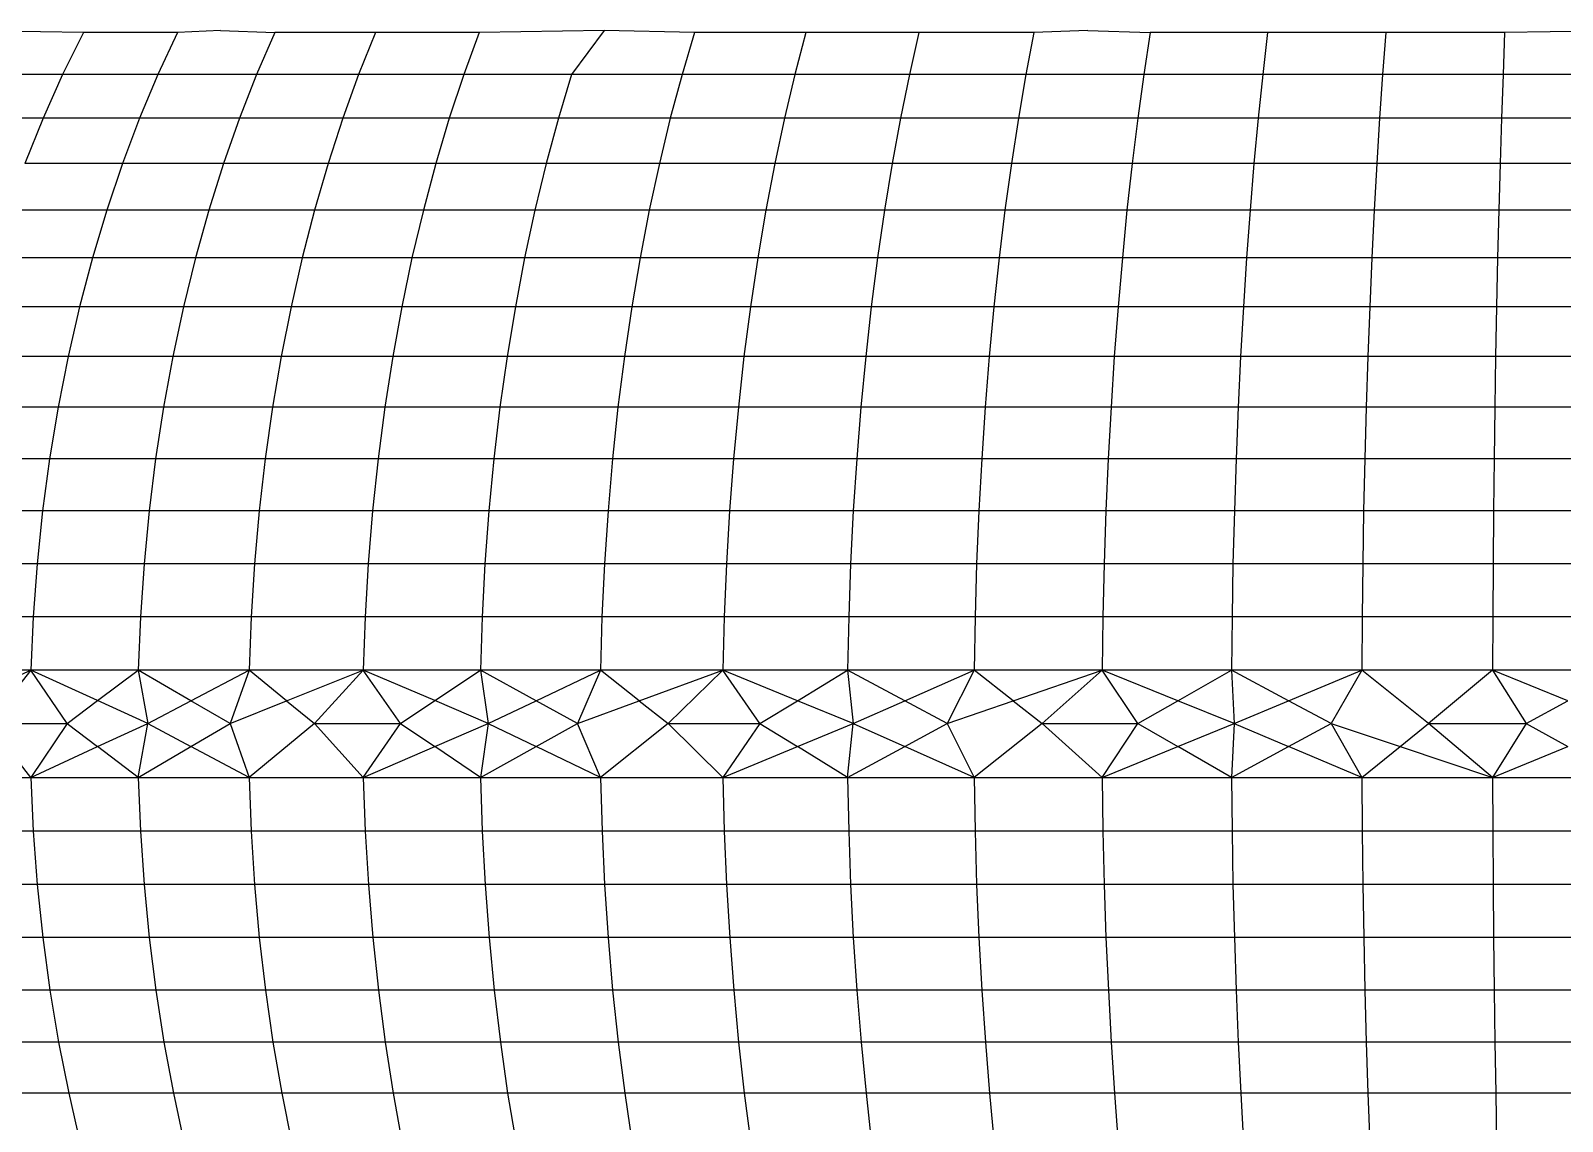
# Model space of a CAD drawing. Header units: inches. Extents: x 17 to 4615, y 5 to 3256.
# Drawn here: x 747.125 to 748.67, y 2595.452 to 2596.552 of the extents above; entities that cross this region are included whole.
import ezdxf

# ---------------------------------------------------------------- set-up
doc = ezdxf.new("R2010")
doc.units = ezdxf.units.IN
doc.header["$MEASUREMENT"] = 0

msp = doc.modelspace()

# ---------------------------------------------------------------- linework, layer by layer
for p, q in [((747.1784, 2596.5505), (747.0681, 2596.5523)), ((747.1784, 2596.5505), (747.1574, 2596.508)), ((747.2732, 2596.5505), (747.1784, 2596.5505)), ((747.2732, 2596.5505), (747.2534, 2596.508)), ((747.3166, 2596.5523), (747.2732, 2596.5505)), ((747.3166, 2596.5523), (747.3715, 2596.5505)), ((747.3715, 2596.5505), (747.3531, 2596.508)), ((747.4731, 2596.5505), (747.3715, 2596.5505)), ((747.4731, 2596.5505), (747.456, 2596.508)), ((747.5777, 2596.5505), (747.4731, 2596.5505)), ((747.5777, 2596.5505), (747.5621, 2596.508)), ((747.7038, 2596.5523), (747.5777, 2596.5505)), ((747.7038, 2596.5523), (747.6709, 2596.508)), ((747.795, 2596.5505), (747.7038, 2596.5523)), ((747.795, 2596.5505), (747.7823, 2596.508)), ((747.9072, 2596.5505), (747.795, 2596.5505)), ((747.9072, 2596.5505), (747.896, 2596.508)), ((748.0213, 2596.5505), (747.9072, 2596.5505)), ((748.0213, 2596.5505), (748.0117, 2596.508)), ((748.1372, 2596.5505), (748.0213, 2596.5505)), ((748.1372, 2596.5505), (748.1292, 2596.508)), ((748.1916, 2596.5523), (748.1372, 2596.5505)), ((748.1916, 2596.5523), (748.2545, 2596.5505)), ((748.2545, 2596.5505), (748.2481, 2596.508)), ((748.373, 2596.5505), (748.2545, 2596.5505)), ((748.373, 2596.5505), (748.3681, 2596.508)), ((748.4923, 2596.5505), (748.373, 2596.5505)), ((748.4923, 2596.5505), (748.4891, 2596.508)), ((748.6122, 2596.5505), (748.4923, 2596.5505)), ((748.6122, 2596.5505), (748.6106, 2596.508)), ((748.7324, 2596.5523), (748.6122, 2596.5505)), ((747.1574, 2596.508), (747.0651, 2596.508)), ((747.1574, 2596.508), (747.1376, 2596.4639)), ((747.2534, 2596.508), (747.1574, 2596.508)), ((747.2534, 2596.508), (747.2349, 2596.4639)), ((747.3531, 2596.508), (747.2534, 2596.508)), ((747.3531, 2596.508), (747.3358, 2596.4639)), ((747.456, 2596.508), (747.3531, 2596.508)), ((747.456, 2596.508), (747.44, 2596.4639)), ((747.5621, 2596.508), (747.456, 2596.508)), ((747.5621, 2596.508), (747.5474, 2596.4639)), ((747.6709, 2596.508), (747.5621, 2596.508)), ((747.6709, 2596.508), (747.6576, 2596.4639)), ((747.7823, 2596.508), (747.6709, 2596.508)), ((747.7823, 2596.508), (747.7704, 2596.4639)), ((747.896, 2596.508), (747.7823, 2596.508)), ((747.896, 2596.508), (747.8855, 2596.4639)), ((748.0117, 2596.508), (747.896, 2596.508)), ((748.0117, 2596.508), (748.0027, 2596.4639)), ((748.1292, 2596.508), (748.0117, 2596.508)), ((748.1292, 2596.508), (748.1216, 2596.4639)), ((748.2481, 2596.508), (748.1292, 2596.508)), ((748.2481, 2596.508), (748.242, 2596.4639)), ((748.3681, 2596.508), (748.2481, 2596.508)), ((748.3681, 2596.508), (748.3636, 2596.4639)), ((748.4891, 2596.508), (748.3681, 2596.508)), ((748.4891, 2596.508), (748.486, 2596.4639)), ((748.6106, 2596.508), (748.4891, 2596.508)), ((748.6106, 2596.508), (748.6091, 2596.4639)), ((748.7324, 2596.508), (748.6106, 2596.508)), ((747.1376, 2596.4639), (747.0442, 2596.4639)), ((747.1376, 2596.4639), (747.1193, 2596.4183)), ((747.2349, 2596.4639), (747.1376, 2596.4639)), ((747.2349, 2596.4639), (747.2177, 2596.4183)), ((747.3358, 2596.4639), (747.2349, 2596.4639)), ((747.3358, 2596.4639), (747.3198, 2596.4183)), ((747.44, 2596.4639), (747.3358, 2596.4639)), ((747.44, 2596.4639), (747.4252, 2596.4183)), ((747.5474, 2596.4639), (747.44, 2596.4639)), ((747.5474, 2596.4639), (747.5338, 2596.4183)), ((747.6576, 2596.4639), (747.5474, 2596.4639)), ((747.6576, 2596.4639), (747.6453, 2596.4183)), ((747.7704, 2596.4639), (747.6576, 2596.4639)), ((747.7704, 2596.4639), (747.7594, 2596.4183)), ((747.8855, 2596.4639), (747.7704, 2596.4639)), ((747.8855, 2596.4639), (747.8758, 2596.4183)), ((748.0027, 2596.4639), (747.8855, 2596.4639)), ((748.0027, 2596.4639), (747.9943, 2596.4183)), ((748.1216, 2596.4639), (748.0027, 2596.4639)), ((748.1216, 2596.4639), (748.1146, 2596.4183)), ((748.242, 2596.4639), (748.1216, 2596.4639)), ((748.242, 2596.4639), (748.2364, 2596.4183)), ((748.3636, 2596.4639), (748.242, 2596.4639)), ((748.3636, 2596.4639), (748.3593, 2596.4183)), ((748.486, 2596.4639), (748.3636, 2596.4639)), ((748.486, 2596.4639), (748.4832, 2596.4183)), ((748.6091, 2596.4639), (748.486, 2596.4639)), ((748.6091, 2596.4639), (748.6076, 2596.4183)), ((748.7324, 2596.4639), (748.6091, 2596.4639)), ((747.2177, 2596.4183), (747.1193, 2596.4183)), ((747.2177, 2596.4183), (747.2019, 2596.3713)), ((747.3198, 2596.4183), (747.2177, 2596.4183)), ((747.3198, 2596.4183), (747.305, 2596.3713)), ((747.4252, 2596.4183), (747.3198, 2596.4183)), ((747.4252, 2596.4183), (747.4115, 2596.3713)), ((747.5338, 2596.4183), (747.4252, 2596.4183)), ((747.5338, 2596.4183), (747.5213, 2596.3713)), ((747.6453, 2596.4183), (747.5338, 2596.4183)), ((747.6453, 2596.4183), (747.6339, 2596.3713)), ((747.7594, 2596.4183), (747.6453, 2596.4183)), ((747.7594, 2596.4183), (747.7492, 2596.3713)), ((747.8758, 2596.4183), (747.7594, 2596.4183)), ((747.8758, 2596.4183), (747.8669, 2596.3713)), ((747.9943, 2596.4183), (747.8758, 2596.4183)), ((747.9943, 2596.4183), (747.9866, 2596.3713)), ((748.1146, 2596.4183), (747.9943, 2596.4183)), ((748.1146, 2596.4183), (748.1081, 2596.3713)), ((748.2364, 2596.4183), (748.1146, 2596.4183)), ((748.2364, 2596.4183), (748.2312, 2596.3713)), ((748.3593, 2596.4183), (748.2364, 2596.4183)), ((748.3593, 2596.4183), (748.3554, 2596.3713)), ((748.4832, 2596.4183), (748.3593, 2596.4183)), ((748.4832, 2596.4183), (748.4806, 2596.3713)), ((748.6076, 2596.4183), (748.4832, 2596.4183)), ((748.6076, 2596.4183), (748.6063, 2596.3713)), ((748.7324, 2596.4183), (748.6076, 2596.4183)), ((747.2019, 2596.3713), (747.1025, 2596.3713)), ((747.2019, 2596.3713), (747.1874, 2596.3232)), ((747.305, 2596.3713), (747.2019, 2596.3713)), ((747.305, 2596.3713), (747.2915, 2596.3232)), ((747.4115, 2596.3713), (747.305, 2596.3713)), ((747.4115, 2596.3713), (747.3991, 2596.3232)), ((747.5213, 2596.3713), (747.4115, 2596.3713)), ((747.5213, 2596.3713), (747.5098, 2596.3232)), ((747.6339, 2596.3713), (747.5213, 2596.3713)), ((747.6339, 2596.3713), (747.6235, 2596.3232)), ((747.7492, 2596.3713), (747.6339, 2596.3713)), ((747.7492, 2596.3713), (747.7399, 2596.3232)), ((747.8669, 2596.3713), (747.7492, 2596.3713)), ((747.8669, 2596.3713), (747.8587, 2596.3232)), ((747.9866, 2596.3713), (747.8669, 2596.3713)), ((747.9866, 2596.3713), (747.9796, 2596.3232)), ((748.1081, 2596.3713), (747.9866, 2596.3713)), ((748.1081, 2596.3713), (748.1022, 2596.3232)), ((748.2312, 2596.3713), (748.1081, 2596.3713)), ((748.2312, 2596.3713), (748.2265, 2596.3232)), ((748.3554, 2596.3713), (748.2312, 2596.3713)), ((748.3554, 2596.3713), (748.3519, 2596.3232)), ((748.4806, 2596.3713), (748.3554, 2596.3713)), ((748.4806, 2596.3713), (748.4782, 2596.3232)), ((748.6063, 2596.3713), (748.4806, 2596.3713)), ((748.6063, 2596.3713), (748.6051, 2596.3232)), ((748.7324, 2596.3713), (748.6063, 2596.3713)), ((747.1874, 2596.3232), (747.0871, 2596.3232)), ((747.1874, 2596.3232), (747.1744, 2596.2738)), ((747.2915, 2596.3232), (747.1874, 2596.3232)), ((747.2915, 2596.3232), (747.2794, 2596.2738)), ((747.3991, 2596.3232), (747.2915, 2596.3232)), ((747.3991, 2596.3232), (747.3878, 2596.2738)), ((747.5098, 2596.3232), (747.3991, 2596.3232)), ((747.5098, 2596.3232), (747.4995, 2596.2738)), ((747.6235, 2596.3232), (747.5098, 2596.3232)), ((747.6235, 2596.3232), (747.6142, 2596.2738)), ((747.7399, 2596.3232), (747.6235, 2596.3232)), ((747.7399, 2596.3232), (747.7315, 2596.2738)), ((747.8587, 2596.3232), (747.7399, 2596.3232)), ((747.8587, 2596.3232), (747.8513, 2596.2738)), ((747.9796, 2596.3232), (747.8587, 2596.3232)), ((747.9796, 2596.3232), (747.9732, 2596.2738)), ((748.1022, 2596.3232), (747.9796, 2596.3232)), ((748.1022, 2596.3232), (748.0969, 2596.2738)), ((748.2265, 2596.3232), (748.1022, 2596.3232)), ((748.2265, 2596.3232), (748.2222, 2596.2738)), ((748.3519, 2596.3232), (748.2265, 2596.3232)), ((748.3519, 2596.3232), (748.3486, 2596.2738)), ((748.4782, 2596.3232), (748.3519, 2596.3232)), ((748.4782, 2596.3232), (748.4761, 2596.2738)), ((748.6051, 2596.3232), (748.4782, 2596.3232)), ((748.6051, 2596.3232), (748.6041, 2596.2738)), ((748.7324, 2596.3232), (748.6051, 2596.3232)), ((747.1744, 2596.2738), (747.0732, 2596.2738)), ((747.1744, 2596.2738), (747.1629, 2596.2235)), ((747.2794, 2596.2738), (747.1744, 2596.2738)), ((747.2794, 2596.2738), (747.2686, 2596.2235)), ((747.3878, 2596.2738), (747.2794, 2596.2738)), ((747.3878, 2596.2738), (747.3778, 2596.2235)), ((747.4995, 2596.2738), (747.3878, 2596.2738)), ((747.4995, 2596.2738), (747.4904, 2596.2235)), ((747.6142, 2596.2738), (747.4995, 2596.2738)), ((747.6142, 2596.2738), (747.6059, 2596.2235)), ((747.7315, 2596.2738), (747.6142, 2596.2738)), ((747.7315, 2596.2738), (747.7241, 2596.2235)), ((747.8513, 2596.2738), (747.7315, 2596.2738)), ((747.8513, 2596.2738), (747.8448, 2596.2235)), ((747.9732, 2596.2738), (747.8513, 2596.2738)), ((747.9732, 2596.2738), (747.9676, 2596.2235)), ((748.0969, 2596.2738), (747.9732, 2596.2738)), ((748.0969, 2596.2738), (748.0922, 2596.2235)), ((748.2222, 2596.2738), (748.0969, 2596.2738)), ((748.2222, 2596.2738), (748.2184, 2596.2235)), ((748.3486, 2596.2738), (748.2222, 2596.2738)), ((748.3486, 2596.2738), (748.3458, 2596.2235)), ((748.4761, 2596.2738), (748.3486, 2596.2738)), ((748.4761, 2596.2738), (748.4742, 2596.2235)), ((748.6041, 2596.2738), (748.4761, 2596.2738)), ((748.6041, 2596.2738), (748.6031, 2596.2235)), ((748.7324, 2596.2738), (748.6041, 2596.2738)), ((747.1629, 2596.2235), (747.0609, 2596.2235)), ((747.1629, 2596.2235), (747.1528, 2596.1723)), ((747.2686, 2596.2235), (747.1629, 2596.2235)), ((747.2686, 2596.2235), (747.2592, 2596.1723)), ((747.3778, 2596.2235), (747.2686, 2596.2235)), ((747.3778, 2596.2235), (747.3692, 2596.1723)), ((747.4904, 2596.2235), (747.3778, 2596.2235)), ((747.4904, 2596.2235), (747.4824, 2596.1723)), ((747.6059, 2596.2235), (747.4904, 2596.2235)), ((747.6059, 2596.2235), (747.5986, 2596.1723)), ((747.7241, 2596.2235), (747.6059, 2596.2235)), ((747.7241, 2596.2235), (747.7176, 2596.1723)), ((747.8448, 2596.2235), (747.7241, 2596.2235)), ((747.8448, 2596.2235), (747.8391, 2596.1723)), ((747.9676, 2596.2235), (747.8448, 2596.2235)), ((747.9676, 2596.2235), (747.9627, 2596.1723)), ((748.0922, 2596.2235), (747.9676, 2596.2235)), ((748.0922, 2596.2235), (748.0881, 2596.1723)), ((748.2184, 2596.2235), (748.0922, 2596.2235)), ((748.2184, 2596.2235), (748.2151, 2596.1723)), ((748.3458, 2596.2235), (748.2184, 2596.2235)), ((748.3458, 2596.2235), (748.3433, 2596.1723)), ((748.4742, 2596.2235), (748.3458, 2596.2235)), ((748.4742, 2596.2235), (748.4725, 2596.1723)), ((748.6031, 2596.2235), (748.4742, 2596.2235)), ((748.6031, 2596.2235), (748.6023, 2596.1723)), ((748.7324, 2596.2235), (748.6031, 2596.2235)), ((747.1528, 2596.1723), (747.0502, 2596.1723)), ((747.1528, 2596.1723), (747.1442, 2596.1203)), ((747.2592, 2596.1723), (747.1528, 2596.1723)), ((747.2592, 2596.1723), (747.2512, 2596.1203)), ((747.3692, 2596.1723), (747.2592, 2596.1723)), ((747.3692, 2596.1723), (747.3618, 2596.1203)), ((747.4824, 2596.1723), (747.3692, 2596.1723)), ((747.4824, 2596.1723), (747.4756, 2596.1203)), ((747.5986, 2596.1723), (747.4824, 2596.1723)), ((747.5986, 2596.1723), (747.5925, 2596.1203)), ((747.7176, 2596.1723), (747.5986, 2596.1723)), ((747.7176, 2596.1723), (747.7121, 2596.1203)), ((747.8391, 2596.1723), (747.7176, 2596.1723)), ((747.8391, 2596.1723), (747.8342, 2596.1203)), ((747.9627, 2596.1723), (747.8391, 2596.1723)), ((747.9627, 2596.1723), (747.9585, 2596.1203)), ((748.0881, 2596.1723), (747.9627, 2596.1723)), ((748.0881, 2596.1723), (748.0846, 2596.1203)), ((748.2151, 2596.1723), (748.0881, 2596.1723)), ((748.2151, 2596.1723), (748.2123, 2596.1203)), ((748.3433, 2596.1723), (748.2151, 2596.1723)), ((748.3433, 2596.1723), (748.3412, 2596.1203)), ((748.4725, 2596.1723), (748.3433, 2596.1723)), ((748.4725, 2596.1723), (748.4711, 2596.1203)), ((748.6023, 2596.1723), (748.4725, 2596.1723)), ((748.6023, 2596.1723), (748.6016, 2596.1203)), ((748.7324, 2596.1723), (748.6023, 2596.1723)), ((747.1442, 2596.1203), (747.0411, 2596.1203)), ((747.1442, 2596.1203), (747.1372, 2596.0677)), ((747.2512, 2596.1203), (747.1442, 2596.1203)), ((747.2512, 2596.1203), (747.2446, 2596.0677)), ((747.3618, 2596.1203), (747.2512, 2596.1203)), ((747.3618, 2596.1203), (747.3557, 2596.0677)), ((747.4756, 2596.1203), (747.3618, 2596.1203)), ((747.4756, 2596.1203), (747.47, 2596.0677)), ((747.5925, 2596.1203), (747.4756, 2596.1203)), ((747.5925, 2596.1203), (747.5874, 2596.0677)), ((747.7121, 2596.1203), (747.5925, 2596.1203)), ((747.7121, 2596.1203), (747.7076, 2596.0677)), ((747.8342, 2596.1203), (747.7121, 2596.1203)), ((747.8342, 2596.1203), (747.8302, 2596.0677)), ((747.9585, 2596.1203), (747.8342, 2596.1203)), ((747.9585, 2596.1203), (747.9551, 2596.0677)), ((748.0846, 2596.1203), (747.9585, 2596.1203)), ((748.0846, 2596.1203), (748.0817, 2596.0677)), ((748.2123, 2596.1203), (748.0846, 2596.1203)), ((748.2123, 2596.1203), (748.21, 2596.0677)), ((748.3412, 2596.1203), (748.2123, 2596.1203)), ((748.3412, 2596.1203), (748.3395, 2596.0677)), ((748.4711, 2596.1203), (748.3412, 2596.1203)), ((748.4711, 2596.1203), (748.4699, 2596.0677)), ((748.6016, 2596.1203), (748.4711, 2596.1203)), ((748.6016, 2596.1203), (748.601, 2596.0677)), ((748.7324, 2596.1203), (748.6016, 2596.1203)), ((747.1372, 2596.0677), (747.0335, 2596.0677)), ((747.1372, 2596.0677), (747.1317, 2596.0145)), ((747.2446, 2596.0677), (747.1372, 2596.0677)), ((747.2446, 2596.0677), (747.2395, 2596.0145)), ((747.3557, 2596.0677), (747.2446, 2596.0677)), ((747.3557, 2596.0677), (747.3509, 2596.0145)), ((747.47, 2596.0677), (747.3557, 2596.0677)), ((747.47, 2596.0677), (747.4657, 2596.0145)), ((747.5874, 2596.0677), (747.47, 2596.0677)), ((747.5874, 2596.0677), (747.5835, 2596.0145)), ((747.7076, 2596.0677), (747.5874, 2596.0677)), ((747.7076, 2596.0677), (747.7041, 2596.0145)), ((747.8302, 2596.0677), (747.7076, 2596.0677)), ((747.8302, 2596.0677), (747.8271, 2596.0145)), ((747.9551, 2596.0677), (747.8302, 2596.0677)), ((747.9551, 2596.0677), (747.9524, 2596.0145)), ((748.0817, 2596.0677), (747.9551, 2596.0677)), ((748.0817, 2596.0677), (748.0795, 2596.0145)), ((748.21, 2596.0677), (748.0817, 2596.0677)), ((748.21, 2596.0677), (748.2082, 2596.0145)), ((748.3395, 2596.0677), (748.21, 2596.0677)), ((748.3395, 2596.0677), (748.3381, 2596.0145)), ((748.4699, 2596.0677), (748.3395, 2596.0677)), ((748.4699, 2596.0677), (748.469, 2596.0145)), ((748.601, 2596.0677), (748.4699, 2596.0677)), ((748.601, 2596.0677), (748.6006, 2596.0145)), ((748.7324, 2596.0677), (748.601, 2596.0677)), ((747.1317, 2596.0145), (747.0277, 2596.0145)), ((747.1317, 2596.0145), (747.1277, 2595.961)), ((747.2395, 2596.0145), (747.1317, 2596.0145)), ((747.2395, 2596.0145), (747.2359, 2595.961)), ((747.3509, 2596.0145), (747.2395, 2596.0145)), ((747.3509, 2596.0145), (747.3475, 2595.961)), ((747.4657, 2596.0145), (747.3509, 2596.0145)), ((747.4657, 2596.0145), (747.4626, 2595.961)), ((747.5835, 2596.0145), (747.4657, 2596.0145)), ((747.5835, 2596.0145), (747.5807, 2595.961)), ((747.7041, 2596.0145), (747.5835, 2596.0145)), ((747.7041, 2596.0145), (747.7015, 2595.961)), ((747.8271, 2596.0145), (747.7041, 2596.0145)), ((747.8271, 2596.0145), (747.8249, 2595.961)), ((747.9524, 2596.0145), (747.8271, 2596.0145)), ((747.9524, 2596.0145), (747.9504, 2595.961)), ((748.0795, 2596.0145), (747.9524, 2596.0145)), ((748.0795, 2596.0145), (748.0779, 2595.961)), ((748.2082, 2596.0145), (748.0795, 2596.0145)), ((748.2082, 2596.0145), (748.2069, 2595.961)), ((748.3381, 2596.0145), (748.2082, 2596.0145)), ((748.3381, 2596.0145), (748.3372, 2595.961)), ((748.469, 2596.0145), (748.3381, 2596.0145)), ((748.469, 2596.0145), (748.4684, 2595.961)), ((748.6006, 2596.0145), (748.469, 2596.0145)), ((748.6006, 2596.0145), (748.6002, 2595.961)), ((748.7324, 2596.0145), (748.6006, 2596.0145)), ((747.1277, 2595.961), (747.0235, 2595.961)), ((747.1277, 2595.961), (747.1254, 2595.9072)), ((747.2359, 2595.961), (747.1277, 2595.961)), ((747.2359, 2595.961), (747.2336, 2595.9072)), ((747.3475, 2595.961), (747.2359, 2595.961)), ((747.3475, 2595.961), (747.3455, 2595.9072)), ((747.4626, 2595.961), (747.3475, 2595.961)), ((747.4626, 2595.961), (747.4607, 2595.9072)), ((747.5807, 2595.961), (747.4626, 2595.961)), ((747.5807, 2595.961), (747.579, 2595.9072)), ((747.7015, 2595.961), (747.5807, 2595.961)), ((747.7015, 2595.961), (747.7001, 2595.9072)), ((747.8249, 2595.961), (747.7015, 2595.961)), ((747.8249, 2595.961), (747.8236, 2595.9072)), ((747.9504, 2595.961), (747.8249, 2595.961)), ((747.9504, 2595.961), (747.9493, 2595.9072)), ((748.0779, 2595.961), (747.9504, 2595.961)), ((748.0779, 2595.961), (748.0769, 2595.9072)), ((748.2069, 2595.961), (748.0779, 2595.961)), ((748.2069, 2595.961), (748.2061, 2595.9072)), ((748.3372, 2595.961), (748.2069, 2595.961)), ((748.3372, 2595.961), (748.3366, 2595.9072)), ((748.4684, 2595.961), (748.3372, 2595.961)), ((748.4684, 2595.961), (748.468, 2595.9072)), ((748.6002, 2595.961), (748.4684, 2595.961)), ((748.6002, 2595.961), (748.6, 2595.9072)), ((748.7324, 2595.961), (748.6002, 2595.961)), ((747.1254, 2595.9072), (747.021, 2595.9072)), ((747.0566, 2595.8762), (747.1254, 2595.9072)), ((747.1254, 2595.9072), (747.0828, 2595.8533)), ((747.2336, 2595.9072), (747.1254, 2595.9072)), ((747.1619, 2595.8533), (747.1254, 2595.9072)), ((747.1927, 2595.8764), (747.1254, 2595.9072)), ((747.1927, 2595.8764), (747.2336, 2595.9072)), ((747.3455, 2595.9072), (747.2336, 2595.9072)), ((747.2336, 2595.9072), (747.2432, 2595.8533)), ((747.2868, 2595.8763), (747.2336, 2595.9072)), ((747.2868, 2595.8763), (747.3455, 2595.9072)), ((747.3455, 2595.9072), (747.3264, 2595.8533)), ((747.4607, 2595.9072), (747.3455, 2595.9072)), ((747.3834, 2595.8762), (747.3455, 2595.9072)), ((747.3834, 2595.8762), (747.4607, 2595.9072)), ((747.4607, 2595.9072), (747.4114, 2595.8533)), ((747.579, 2595.9072), (747.4607, 2595.9072)), ((747.4983, 2595.8533), (747.4607, 2595.9072)), ((747.5328, 2595.8764), (747.4607, 2595.9072)), ((747.5328, 2595.8764), (747.579, 2595.9072)), ((747.7001, 2595.9072), (747.579, 2595.9072)), ((747.579, 2595.9072), (747.5868, 2595.8533)), ((747.6351, 2595.8763), (747.579, 2595.9072)), ((747.6351, 2595.8763), (747.7001, 2595.9072)), ((747.7001, 2595.9072), (747.6768, 2595.8533)), ((747.8236, 2595.9072), (747.7001, 2595.9072)), ((747.7392, 2595.8762), (747.7001, 2595.9072)), ((747.7392, 2595.8762), (747.8236, 2595.9072)), ((747.8236, 2595.9072), (747.7682, 2595.8533)), ((747.9493, 2595.9072), (747.8236, 2595.9072)), ((747.8609, 2595.8533), (747.8236, 2595.9072)), ((747.8987, 2595.8763), (747.8236, 2595.9072)), ((747.8987, 2595.8763), (747.9493, 2595.9072)), ((748.0769, 2595.9072), (747.9493, 2595.9072)), ((747.9493, 2595.9072), (747.9548, 2595.8533)), ((748.0069, 2595.8763), (747.9493, 2595.9072)), ((748.0069, 2595.8763), (748.0769, 2595.9072)), ((748.0769, 2595.9072), (748.0497, 2595.8533)), ((748.2061, 2595.9072), (748.0769, 2595.9072)), ((748.1163, 2595.8762), (748.0769, 2595.9072)), ((748.1163, 2595.8762), (748.2061, 2595.9072)), ((748.2061, 2595.9072), (748.1455, 2595.8533)), ((748.3366, 2595.9072), (748.2061, 2595.9072)), ((748.2422, 2595.8533), (748.2061, 2595.9072)), ((748.2825, 2595.8763), (748.2061, 2595.9072)), ((748.2825, 2595.8763), (748.3366, 2595.9072)), ((748.468, 2595.9072), (748.3366, 2595.9072)), ((748.3366, 2595.9072), (748.3394, 2595.8533)), ((748.3943, 2595.8763), (748.3366, 2595.9072)), ((748.3943, 2595.8763), (748.468, 2595.9072)), ((748.468, 2595.9072), (748.4372, 2595.8533)), ((748.6, 2595.9072), (748.468, 2595.9072)), ((748.5354, 2595.8533), (748.468, 2595.9072)), ((748.6, 2595.9072), (748.5354, 2595.8533)), ((748.7324, 2595.9072), (748.6, 2595.9072)), ((748.6, 2595.9072), (748.6338, 2595.8533)), ((748.6759, 2595.8763), (748.6, 2595.9072)), ((747.1619, 2595.8533), (747.1927, 2595.8764)), ((747.2432, 2595.8533), (747.1927, 2595.8764)), ((747.2432, 2595.8533), (747.2868, 2595.8763)), ((747.3264, 2595.8533), (747.2868, 2595.8763)), ((747.3264, 2595.8533), (747.3834, 2595.8762)), ((747.3834, 2595.8762), (747.4114, 2595.8533)), ((747.4983, 2595.8533), (747.5328, 2595.8764)), ((747.5868, 2595.8533), (747.5328, 2595.8764)), ((747.5868, 2595.8533), (747.6351, 2595.8763)), ((747.6768, 2595.8533), (747.6351, 2595.8763)), ((747.6768, 2595.8533), (747.7392, 2595.8762)), ((747.7392, 2595.8762), (747.7682, 2595.8533)), ((747.8609, 2595.8533), (747.8987, 2595.8763)), ((747.9548, 2595.8533), (747.8987, 2595.8763)), ((747.9548, 2595.8533), (748.0069, 2595.8763)), ((748.0497, 2595.8533), (748.0069, 2595.8763)), ((748.0497, 2595.8533), (748.1163, 2595.8762)), ((748.1163, 2595.8762), (748.1455, 2595.8533)), ((748.2422, 2595.8533), (748.2825, 2595.8763)), ((748.3394, 2595.8533), (748.2825, 2595.8763)), ((748.3394, 2595.8533), (748.3943, 2595.8763)), ((748.4372, 2595.8533), (748.3943, 2595.8763)), ((748.6338, 2595.8533), (748.6759, 2595.8763)), ((747.1254, 2595.7989), (747.0828, 2595.8533)), ((747.0828, 2595.8533), (747.1619, 2595.8533)), ((747.1619, 2595.8533), (747.1254, 2595.7989)), ((747.1619, 2595.8533), (747.1927, 2595.83)), ((747.1927, 2595.83), (747.2432, 2595.8533)), ((747.2337, 2595.7989), (747.2432, 2595.8533)), ((747.2432, 2595.8533), (747.2868, 2595.8301)), ((747.2868, 2595.8301), (747.3264, 2595.8533)), ((747.3264, 2595.8533), (747.3455, 2595.7989)), ((747.4114, 2595.8533), (747.3455, 2595.7989)), ((747.4607, 2595.7989), (747.4114, 2595.8533)), ((747.4114, 2595.8533), (747.4983, 2595.8533)), ((747.4607, 2595.7989), (747.4983, 2595.8533)), ((747.4983, 2595.8533), (747.5328, 2595.83)), ((747.5328, 2595.83), (747.5868, 2595.8533)), ((747.5868, 2595.8533), (747.579, 2595.7989)), ((747.5868, 2595.8533), (747.6351, 2595.8301)), ((747.6351, 2595.8301), (747.6768, 2595.8533)), ((747.7001, 2595.7989), (747.6768, 2595.8533)), ((747.7682, 2595.8533), (747.7001, 2595.7989)), ((747.8236, 2595.7989), (747.7682, 2595.8533)), ((747.7682, 2595.8533), (747.8609, 2595.8533)), ((747.8609, 2595.8533), (747.8236, 2595.7989)), ((747.8609, 2595.8533), (747.8987, 2595.83)), ((747.8987, 2595.83), (747.9548, 2595.8533)), ((747.9493, 2595.7989), (747.9548, 2595.8533)), ((747.9548, 2595.8533), (748.0069, 2595.8301)), ((748.0069, 2595.8301), (748.0497, 2595.8533)), ((748.0497, 2595.8533), (748.0769, 2595.7989)), ((748.1455, 2595.8533), (748.0769, 2595.7989)), ((748.2061, 2595.7989), (748.1455, 2595.8533)), ((748.1455, 2595.8533), (748.2422, 2595.8533)), ((748.2061, 2595.7989), (748.2422, 2595.8533)), ((748.2422, 2595.8533), (748.2825, 2595.8301)), ((748.2825, 2595.8301), (748.3394, 2595.8533)), ((748.3394, 2595.8533), (748.3366, 2595.7989)), ((748.3394, 2595.8533), (748.3943, 2595.8301)), ((748.3943, 2595.8301), (748.4372, 2595.8533)), ((748.4372, 2595.8533), (748.468, 2595.7989)), ((748.4372, 2595.8533), (748.5067, 2595.8301)), ((748.5067, 2595.8301), (748.5354, 2595.8533)), ((748.6, 2595.7989), (748.5354, 2595.8533)), ((748.5354, 2595.8533), (748.6338, 2595.8533)), ((748.6338, 2595.8533), (748.6, 2595.7989)), ((748.6338, 2595.8533), (748.6759, 2595.8301)), ((747.1254, 2595.7989), (747.1927, 2595.83)), ((747.2337, 2595.7989), (747.1927, 2595.83)), ((747.2337, 2595.7989), (747.2868, 2595.8301)), ((747.3455, 2595.7989), (747.2868, 2595.8301)), ((747.4607, 2595.7989), (747.5328, 2595.83)), ((747.579, 2595.7989), (747.5328, 2595.83)), ((747.579, 2595.7989), (747.6351, 2595.8301)), ((747.7001, 2595.7989), (747.6351, 2595.8301)), ((747.8236, 2595.7989), (747.8987, 2595.83)), ((747.9493, 2595.7989), (747.8987, 2595.83)), ((747.9493, 2595.7989), (748.0069, 2595.8301)), ((748.0769, 2595.7989), (748.0069, 2595.8301)), ((748.2061, 2595.7989), (748.2825, 2595.8301)), ((748.3366, 2595.7989), (748.2825, 2595.8301)), ((748.3366, 2595.7989), (748.3943, 2595.8301)), ((748.468, 2595.7989), (748.3943, 2595.8301)), ((748.468, 2595.7989), (748.5067, 2595.8301)), ((748.5067, 2595.8301), (748.6, 2595.7989)), ((748.6, 2595.7989), (748.6759, 2595.8301)), ((747.021, 2595.7989), (747.1254, 2595.7989)), ((747.1254, 2595.7989), (747.1278, 2595.7447)), ((747.1254, 2595.7989), (747.2337, 2595.7989)), ((747.2337, 2595.7989), (747.2359, 2595.7447)), ((747.2337, 2595.7989), (747.3455, 2595.7989)), ((747.3455, 2595.7989), (747.3476, 2595.7447)), ((747.3455, 2595.7989), (747.4607, 2595.7989)), ((747.4607, 2595.7989), (747.4626, 2595.7447)), ((747.4607, 2595.7989), (747.579, 2595.7989)), ((747.579, 2595.7989), (747.5807, 2595.7447)), ((747.579, 2595.7989), (747.7001, 2595.7989)), ((747.7001, 2595.7989), (747.7016, 2595.7447)), ((747.7001, 2595.7989), (747.8236, 2595.7989)), ((747.8236, 2595.7989), (747.8249, 2595.7447)), ((747.8236, 2595.7989), (747.9493, 2595.7989)), ((747.9493, 2595.7989), (747.9505, 2595.7447)), ((747.9493, 2595.7989), (748.0769, 2595.7989)), ((748.0769, 2595.7989), (748.0779, 2595.7447)), ((748.0769, 2595.7989), (748.2061, 2595.7989)), ((748.2061, 2595.7989), (748.2069, 2595.7447)), ((748.2061, 2595.7989), (748.3366, 2595.7989)), ((748.3366, 2595.7989), (748.3372, 2595.7447)), ((748.3366, 2595.7989), (748.468, 2595.7989)), ((748.468, 2595.7989), (748.4684, 2595.7447)), ((748.468, 2595.7989), (748.6, 2595.7989)), ((748.6, 2595.7989), (748.6002, 2595.7447)), ((748.6, 2595.7989), (748.7324, 2595.7989)), ((747.1278, 2595.7447), (747.0236, 2595.7447)), ((747.1278, 2595.7447), (747.1318, 2595.6907)), ((747.2359, 2595.7447), (747.1278, 2595.7447)), ((747.2359, 2595.7447), (747.2396, 2595.6907)), ((747.3476, 2595.7447), (747.2359, 2595.7447)), ((747.3476, 2595.7447), (747.351, 2595.6907)), ((747.4626, 2595.7447), (747.3476, 2595.7447)), ((747.4626, 2595.7447), (747.4658, 2595.6907)), ((747.5807, 2595.7447), (747.4626, 2595.7447)), ((747.5807, 2595.7447), (747.5836, 2595.6907)), ((747.7016, 2595.7447), (747.5807, 2595.7447)), ((747.7016, 2595.7447), (747.7041, 2595.6907)), ((747.8249, 2595.7447), (747.7016, 2595.7447)), ((747.8249, 2595.7447), (747.8272, 2595.6907)), ((747.9505, 2595.7447), (747.8249, 2595.7447)), ((747.9505, 2595.7447), (747.9524, 2595.6907)), ((748.0779, 2595.7447), (747.9505, 2595.7447)), ((748.0779, 2595.7447), (748.0795, 2595.6907)), ((748.2069, 2595.7447), (748.0779, 2595.7447)), ((748.2069, 2595.7447), (748.2082, 2595.6907)), ((748.3372, 2595.7447), (748.2069, 2595.7447)), ((748.3372, 2595.7447), (748.3381, 2595.6907)), ((748.4684, 2595.7447), (748.3372, 2595.7447)), ((748.4684, 2595.7447), (748.469, 2595.6907)), ((748.6002, 2595.7447), (748.4684, 2595.7447)), ((748.6002, 2595.7447), (748.6006, 2595.6907)), ((748.7324, 2595.7447), (748.6002, 2595.7447)), ((747.1318, 2595.6907), (747.0278, 2595.6907)), ((747.1318, 2595.6907), (747.1374, 2595.6372)), ((747.2396, 2595.6907), (747.1318, 2595.6907)), ((747.2396, 2595.6907), (747.2448, 2595.6372)), ((747.351, 2595.6907), (747.2396, 2595.6907)), ((747.351, 2595.6907), (747.3558, 2595.6372)), ((747.4658, 2595.6907), (747.351, 2595.6907)), ((747.4658, 2595.6907), (747.4702, 2595.6372)), ((747.5836, 2595.6907), (747.4658, 2595.6907)), ((747.5836, 2595.6907), (747.5876, 2595.6372)), ((747.7041, 2595.6907), (747.5836, 2595.6907)), ((747.7041, 2595.6907), (747.7077, 2595.6372)), ((747.8272, 2595.6907), (747.7041, 2595.6907)), ((747.8272, 2595.6907), (747.8304, 2595.6372)), ((747.9524, 2595.6907), (747.8272, 2595.6907)), ((747.9524, 2595.6907), (747.9551, 2595.6372)), ((748.0795, 2595.6907), (747.9524, 2595.6907)), ((748.0795, 2595.6907), (748.0818, 2595.6372)), ((748.2082, 2595.6907), (748.0795, 2595.6907)), ((748.2082, 2595.6907), (748.21, 2595.6372)), ((748.3381, 2595.6907), (748.2082, 2595.6907)), ((748.3381, 2595.6907), (748.3395, 2595.6372)), ((748.469, 2595.6907), (748.3381, 2595.6907)), ((748.469, 2595.6907), (748.47, 2595.6372)), ((748.6006, 2595.6907), (748.469, 2595.6907)), ((748.6006, 2595.6907), (748.601, 2595.6372)), ((748.7324, 2595.6907), (748.6006, 2595.6907)), ((747.1374, 2595.6372), (747.0338, 2595.6372)), ((747.1374, 2595.6372), (747.1445, 2595.5842)), ((747.2448, 2595.6372), (747.1374, 2595.6372)), ((747.2448, 2595.6372), (747.2515, 2595.5842)), ((747.3558, 2595.6372), (747.2448, 2595.6372)), ((747.3558, 2595.6372), (747.362, 2595.5842)), ((747.4702, 2595.6372), (747.3558, 2595.6372)), ((747.4702, 2595.6372), (747.4759, 2595.5842)), ((747.5876, 2595.6372), (747.4702, 2595.6372)), ((747.5876, 2595.6372), (747.5927, 2595.5842)), ((747.7077, 2595.6372), (747.5876, 2595.6372)), ((747.7077, 2595.6372), (747.7123, 2595.5842)), ((747.8304, 2595.6372), (747.7077, 2595.6372)), ((747.8304, 2595.6372), (747.8344, 2595.5842)), ((747.9551, 2595.6372), (747.8304, 2595.6372)), ((747.9551, 2595.6372), (747.9586, 2595.5842)), ((748.0818, 2595.6372), (747.9551, 2595.6372)), ((748.0818, 2595.6372), (748.0847, 2595.5842)), ((748.21, 2595.6372), (748.0818, 2595.6372)), ((748.21, 2595.6372), (748.2124, 2595.5842)), ((748.3395, 2595.6372), (748.21, 2595.6372)), ((748.3395, 2595.6372), (748.3413, 2595.5842)), ((748.47, 2595.6372), (748.3395, 2595.6372)), ((748.47, 2595.6372), (748.4711, 2595.5842)), ((748.601, 2595.6372), (748.47, 2595.6372)), ((748.601, 2595.6372), (748.6016, 2595.5842)), ((748.7324, 2595.6372), (748.601, 2595.6372)), ((747.1445, 2595.5842), (747.0414, 2595.5842)), ((747.1445, 2595.5842), (747.1532, 2595.5318)), ((747.2515, 2595.5842), (747.1445, 2595.5842)), ((747.2515, 2595.5842), (747.2596, 2595.5318)), ((747.362, 2595.5842), (747.2515, 2595.5842)), ((747.362, 2595.5842), (747.3695, 2595.5318)), ((747.4759, 2595.5842), (747.362, 2595.5842)), ((747.4759, 2595.5842), (747.4827, 2595.5318)), ((747.5927, 2595.5842), (747.4759, 2595.5842)), ((747.5927, 2595.5842), (747.599, 2595.5318)), ((747.7123, 2595.5842), (747.5927, 2595.5842)), ((747.7123, 2595.5842), (747.7179, 2595.5318)), ((747.8344, 2595.5842), (747.7123, 2595.5842)), ((747.8344, 2595.5842), (747.8393, 2595.5318)), ((747.9586, 2595.5842), (747.8344, 2595.5842)), ((747.9586, 2595.5842), (747.9629, 2595.5318)), ((748.0847, 2595.5842), (747.9586, 2595.5842)), ((748.0847, 2595.5842), (748.0883, 2595.5318)), ((748.2124, 2595.5842), (748.0847, 2595.5842)), ((748.2124, 2595.5842), (748.2152, 2595.5318)), ((748.3413, 2595.5842), (748.2124, 2595.5842)), ((748.3413, 2595.5842), (748.3434, 2595.5318)), ((748.4711, 2595.5842), (748.3413, 2595.5842)), ((748.4711, 2595.5842), (748.4726, 2595.5318)), ((748.6016, 2595.5842), (748.4711, 2595.5842)), ((748.6016, 2595.5842), (748.6023, 2595.5318)), ((748.7324, 2595.5842), (748.6016, 2595.5842)), ((747.1532, 2595.5318), (747.0506, 2595.5318)), ((747.1532, 2595.5318), (747.1635, 2595.4802)), ((747.2596, 2595.5318), (747.1532, 2595.5318)), ((747.2596, 2595.5318), (747.2691, 2595.4802)), ((747.3695, 2595.5318), (747.2596, 2595.5318)), ((747.3695, 2595.5318), (747.3784, 2595.4802)), ((747.4827, 2595.5318), (747.3695, 2595.5318)), ((747.4827, 2595.5318), (747.4909, 2595.4802)), ((747.599, 2595.5318), (747.4827, 2595.5318)), ((747.599, 2595.5318), (747.6063, 2595.4802)), ((747.7179, 2595.5318), (747.599, 2595.5318)), ((747.7179, 2595.5318), (747.7245, 2595.4802)), ((747.8393, 2595.5318), (747.7179, 2595.5318)), ((747.8393, 2595.5318), (747.8451, 2595.4802)), ((747.9629, 2595.5318), (747.8393, 2595.5318)), ((747.9629, 2595.5318), (747.9679, 2595.4802)), ((748.0883, 2595.5318), (747.9629, 2595.5318)), ((748.0883, 2595.5318), (748.0924, 2595.4802)), ((748.2152, 2595.5318), (748.0883, 2595.5318)), ((748.2152, 2595.5318), (748.2186, 2595.4802)), ((748.3434, 2595.5318), (748.2152, 2595.5318)), ((748.3434, 2595.5318), (748.346, 2595.4802)), ((748.4726, 2595.5318), (748.3434, 2595.5318)), ((748.4726, 2595.5318), (748.4743, 2595.4802)), ((748.6023, 2595.5318), (748.4726, 2595.5318)), ((748.6023, 2595.5318), (748.6032, 2595.4802)), ((748.7324, 2595.5318), (748.6023, 2595.5318)), ((747.1635, 2595.4802), (747.0615, 2595.4802)), ((747.1635, 2595.4802), (747.1752, 2595.4295)), ((747.2691, 2595.4802), (747.1635, 2595.4802)), ((747.2691, 2595.4802), (747.2801, 2595.4295)), ((747.3784, 2595.4802), (747.2691, 2595.4802)), ((747.3784, 2595.4802), (747.3885, 2595.4295)), ((747.4909, 2595.4802), (747.3784, 2595.4802)), ((747.4909, 2595.4802), (747.5001, 2595.4295)), ((747.6063, 2595.4802), (747.4909, 2595.4802)), ((747.6063, 2595.4802), (747.6148, 2595.4295)), ((747.7245, 2595.4802), (747.6063, 2595.4802)), ((747.7245, 2595.4802), (747.732, 2595.4295)), ((747.8451, 2595.4802), (747.7245, 2595.4802)), ((747.8451, 2595.4802), (747.8518, 2595.4295)), ((747.9679, 2595.4802), (747.8451, 2595.4802)), ((747.9679, 2595.4802), (747.9736, 2595.4295)), ((748.0924, 2595.4802), (747.9679, 2595.4802)), ((748.0924, 2595.4802), (748.0972, 2595.4295)), ((748.2186, 2595.4802), (748.0924, 2595.4802)), ((748.2186, 2595.4802), (748.2224, 2595.4295)), ((748.346, 2595.4802), (748.2186, 2595.4802)), ((748.346, 2595.4802), (748.3489, 2595.4295)), ((748.4743, 2595.4802), (748.346, 2595.4802)), ((748.4743, 2595.4802), (748.4762, 2595.4295)), ((748.6032, 2595.4802), (748.4743, 2595.4802)), ((748.6032, 2595.4802), (748.6041, 2595.4295)), ((748.7324, 2595.4802), (748.6032, 2595.4802))]:
    msp.add_line(p, q)

doc.saveas('drawing.dxf')
